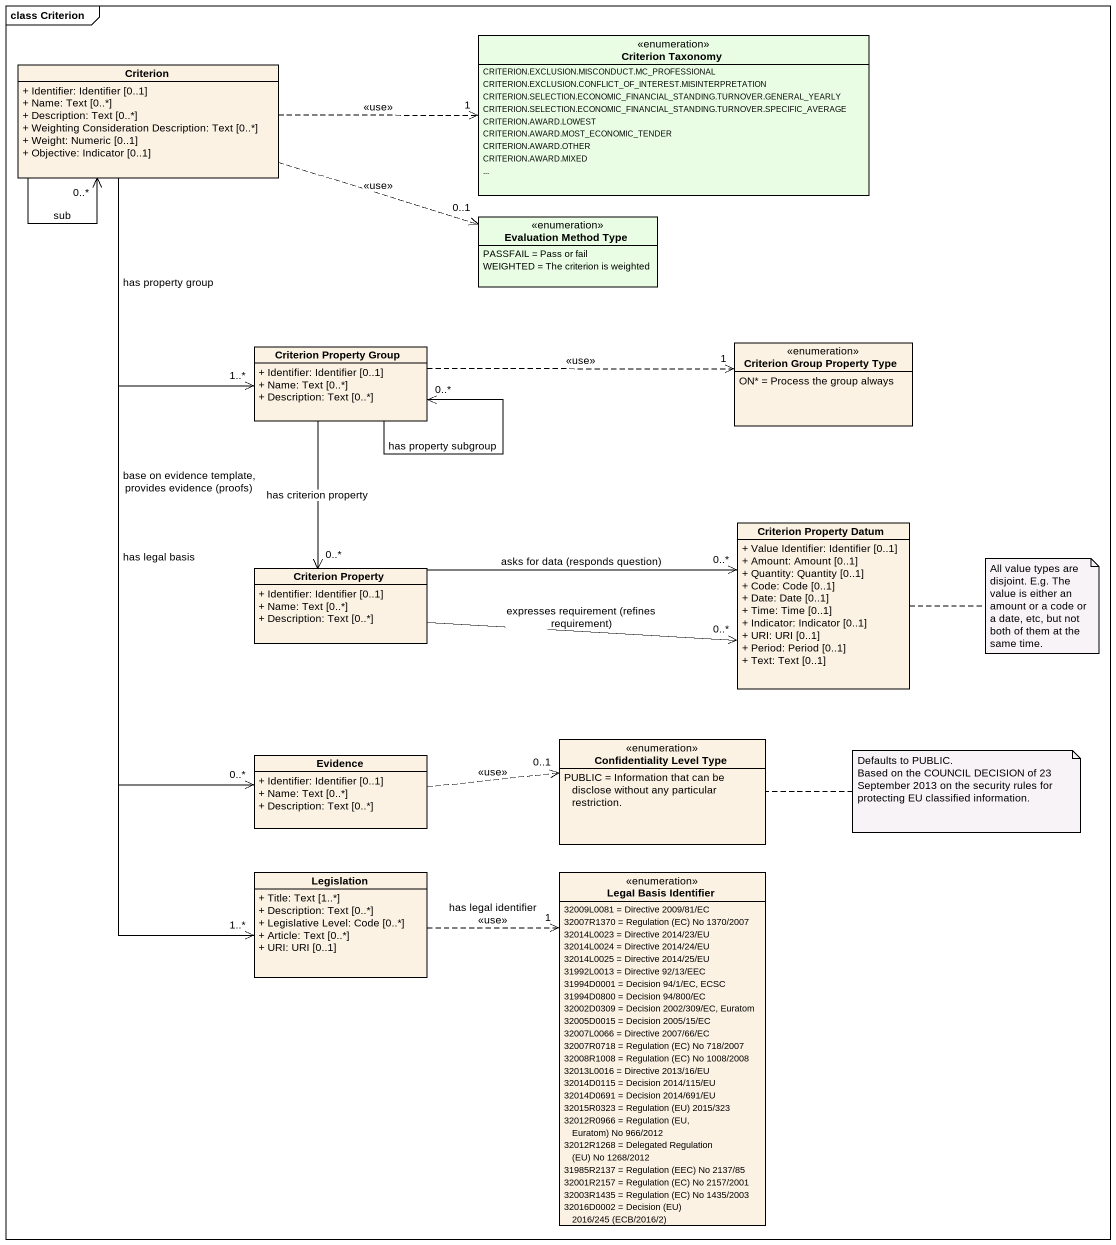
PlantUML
@startuml
mainframe class Criterion
hide circle
hide empty members
skinparam classAttributeIconSize 0
enum "Criterion Taxonomy" as Criterion_Taxonomy #E8FDE3 {
  CRITERION.EXCLUSION.MISCONDUCT.MC_PROFESSIONAL
  CRITERION.EXCLUSION.CONFLICT_OF_INTEREST.MISINTERPRETATION
  CRITERION.SELECTION.ECONOMIC_FINANCIAL_STANDING.TURNOVER.GENERAL_YEARLY
  CRITERION.SELECTION.ECONOMIC_FINANCIAL_STANDING.TURNOVER.SPECIFIC_AVERAGE
  CRITERION.AWARD.LOWEST
  CRITERION.AWARD.MOST_ECONOMIC_TENDER
  CRITERION.AWARD.OTHER
  CRITERION.AWARD.MIXED
  ~...
}
class Criterion #FCF2E3 {
  + Identifier: Identifier [0..1]
  + Name: Text [0..*]
  + Description: Text [0..*]
  + Weighting Consideration Description: Text [0..*]
  + Weight: Numeric [0..1]
  + Objective: Indicator [0..1]
}
enum "Evaluation Method Type" as Evaluation_Method_Type #E8FDE3 {
  PASSFAIL = Pass or fail
  WEIGHTED = The criterion is weighted
}
class "Criterion Property Group" as Criterion_Property_Group #FCF2E3 {
  + Identifier: Identifier [0..1]
  + Name: Text [0..*]
  + Description: Text [0..*]
}
enum "Criterion Group Property Type" as Criterion_Group_Property {
  ON* = Process the group always
}
class "Criterion Property Datum" as Criterion_Property_Datum #FCF2E3 {
  + Value Identifier: Identifier [0..1]
  + Amount: Amount [0..1]
  + Quantity: Quantity [0..1]
  + Code: Code [0..1]
  + Date: Date [0..1]
  + Time: Time [0..1]
  + Indicator: Indicator [0..1]
  + URI: URI [0..1]
  + Period: Period [0..1]
  + Text: Text [0..1]
}
class "Criterion Property" as Criterion_Property #FCF2E3 {
  + Identifier: Identifier [0..1]
  + Name: Text [0..*]
  + Description: Text [0..*]
}
enum "Confidentiality Level Type" as Confidentiality_Level_Type {
  PUBLIC = Information that can be disclose without any particular restriction.
}
class Evidence #FCF2E3 {
  + Identifier: Identifier [0..1]
  + Name: Text [0..*]
  + Description: Text [0..*]
}
class Legislation #FCF2E3 {
  + Title: Text [1..*]
  + Description: Text [0..*]
  + Legislative Level: Code [0..*]
  + Article: Text [0..*]
  + URI: URI [0..1]
}
enum "LegaI Basis Identifier" as LegaI_Basis_Identifier {
  32009L0081 = Directive 2009/81/EC
  {field} 32007R1370 = Regulation (EC) No 1370/2007
  32014L0023 = Directive 2014/23/EU
  32014L0024 = Directive 2014/24/EU
  32014L0025 = Directive 2014/25/EU
  31992L0013 = Directive 92/13/EEC
  31994D0001 = Decision 94/1/EC, ECSC
  31994D0800 = Decision 94/800/EC
  32002D0309 = Decision 2002/309/EC, Euratom
  32005D0015 = Decision 2005/15/EC
  32007L0066 = Directive 2007/66/EC
  {field} 32007R0718 = Regulation (EC) No 718/2007
  {field} 32008R1008 = Regulation (EC) No 1008/2008
  32013L0016 = Directive 2013/16/EU
  32014D0115 = Decision 2014/115/EU
  32014D0691 = Decision 2014/691/EU
  {field} 32015R0323 = Regulation (EU) 2015/323
  {field} 32012R0966 = Regulation (EU, Euratom) No 966/2012
  {field} 32012R1268 = Delegated Regulation (EU) No 1268/2012
  {field} 31985R2137 = Regulation (EEC) No 2137/85
  {field} 32001R2157 = Regulation (EC) No 2157/2001
  {field} 32003R1435 = Regulation (EC) No 1435/2003
  {field} 32016D0002 = Decision (EU) 2016/245 (ECB/2016/2)
}
Criterion .right.> "1" Criterion_Taxonomy : <<use>>
Criterion --> "0..*" Criterion : sub
Criterion .right.> "0..1" Evaluation_Method_Type : <<use>>
Criterion --> "1..*" Criterion_Property_Group : has property group
Criterion --> "0..*" Evidence : base on evidence template, provides evidence (proofs)
Criterion --> "1..*" Legislation : has legal basis
Criterion_Property_Group --> "0..*" Criterion_Property_Group : has property subgroup
Criterion_Property_Group .right.> "1" Criterion_Group_Property : <<use>>
Criterion_Property_Group --> "0..*" Criterion_Property : has criterion property
Criterion_Property -right-> "0..*" Criterion_Property_Datum : expresses requirement (refines requirement)
Criterion_Property -right-> "0..*" Criterion_Property_Datum : asks for data (responds question)
Evidence .right.> "0..1" Confidentiality_Level_Type : <<use>>
Legislation .right.> "1" LegaI_Basis_Identifier : has legal identifier\n<<use>>
note right of Criterion_Property_Datum : All value types are disjoint. E.g. The value is either an amount or a code or a date, etc, but not both of them at the same time.
note right of Confidentiality_Level_Type
  Defaults to PUBLIC.
  Based on the COUNCIL DECISION of 23 September 2013 on the security rules for protecting EU classified information.
end note
@enduml
